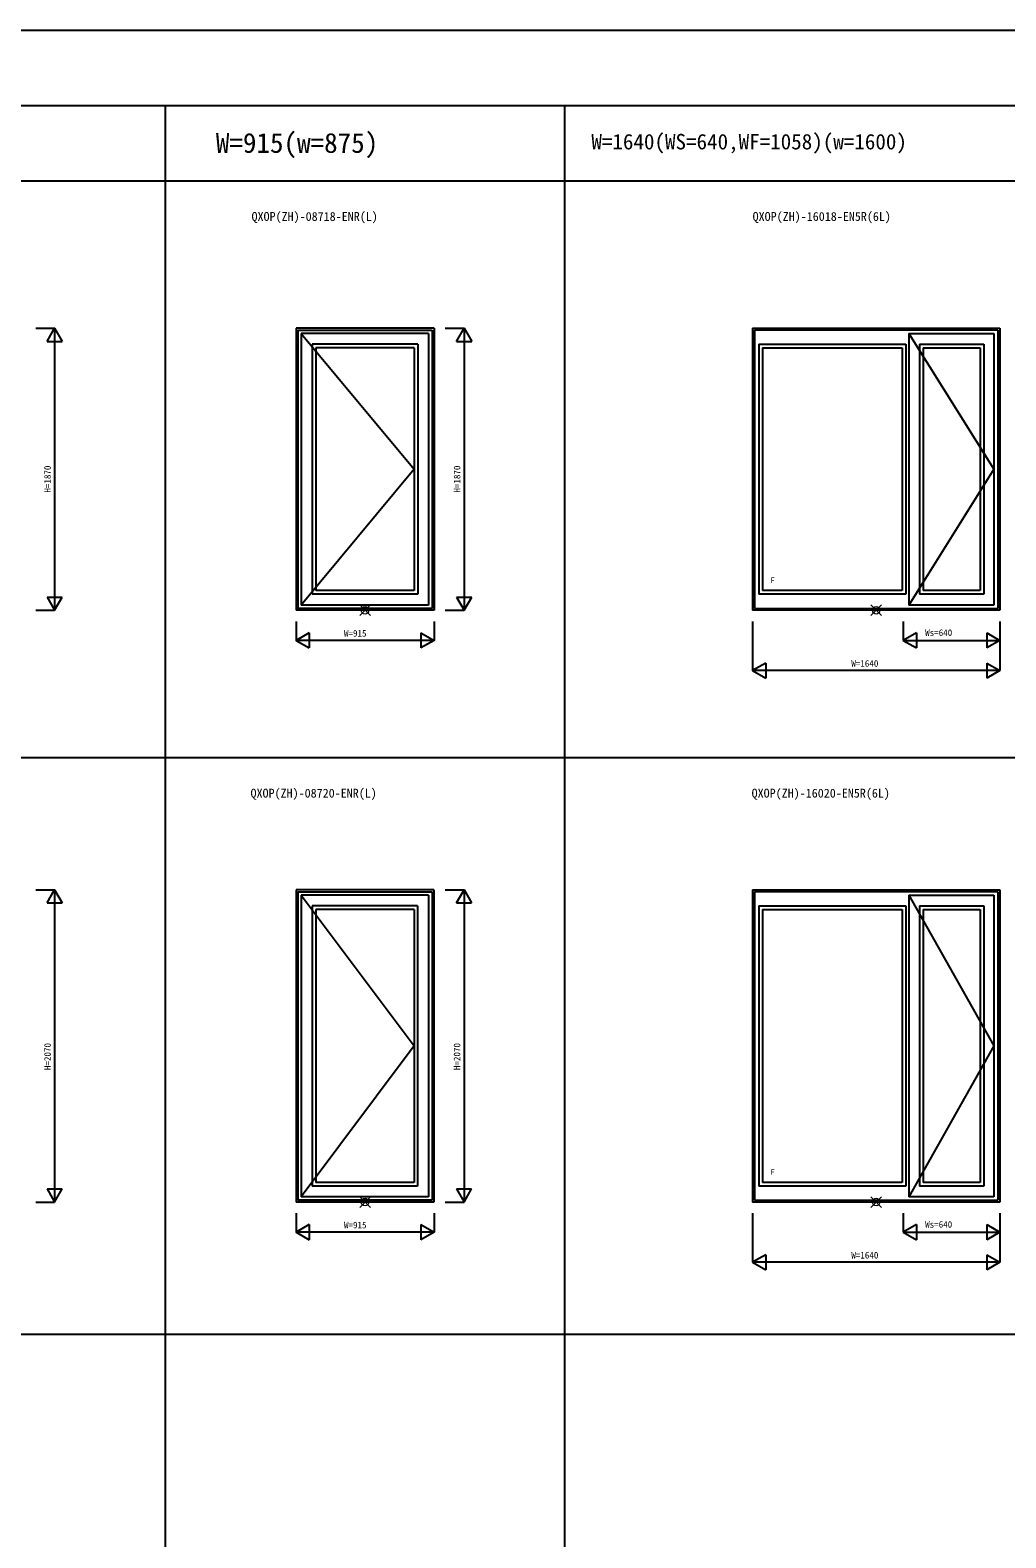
# Model space of a CAD drawing. Units: millimetres, scale not verified. Extents: x -13750 to 13750, y -10000 to 10000.
# Drawn here: x -6198 to 277, y 0 to 10000 of the extents above; entities that cross this region are included whole.
import ezdxf
from ezdxf.enums import TextEntityAlignment as Align

# ---------------------------------------------------------------- set-up
doc = ezdxf.new("R2010")
doc.units = ezdxf.units.MM
doc.header["$LTSCALE"] = 50
for name, color, linetype in [('0-0_0', 3, 'Continuous'), ('0-1_YKK_A1', 4, 'Continuous'), ('0-4_YKK_F1', 7, 'Continuous'), ('0-6_YKK_N1', 2, 'Continuous')]:
    doc.layers.add(name, color=color, linetype=linetype)
doc.layers.add('0-5_YKK_IN', color=1, linetype='Continuous', lineweight=18)
doc.styles.add('ＭＳ ゴシック', font='')
doc.styles.get('ＭＳ ゴシック').set_extended_font_data('MS Gothic')

msp = doc.modelspace()

# ---------------------------------------------------------------- linework, layer by layer
at = {"layer": '0-1_YKK_A1'}
for p, q in [((-3517.5, 8022.5), (-4432.5, 8022.5)), ((-4432.5, 8022.5), (-4432.5, 6152.5)), ((-4420.5, 8010.5), (-3529.5, 8010.5)), ((-4420.5, 8010.5), (-4420.5, 6164.5)), ((-3529.5, 8010.5), (-3529.5, 6164.5)), ((-3517.5, 8022.5), (-3517.5, 6152.5)), ((-1403.33, 8022.5), (236.67, 8022.5)), ((-1403.33, 8022.5), (-1403.33, 6152.5)), ((-1391.33, 8010.5), (-1391.33, 6164.5)), ((224.67, 8010.5), (-1391.33, 8010.5)), ((224.67, 8010.5), (224.67, 6164.5)), ((236.67, 8022.5), (236.67, 6152.5)), ((-3553.5, 7988.5), (-4398.5, 7988.5)), ((-4398.5, 7988.5), (-4398.5, 6186.5)), ((-3625.5, 7916.5), (-4326.5, 7916.5)), ((-4326.5, 7916.5), (-4326.5, 6258.5)), ((-3625.5, 7916.5), (-3625.5, 6258.5)), ((-3553.5, 7988.5), (-3553.5, 6186.5)), ((-1361.33, 7916.5), (-387.33, 7916.5)), ((-1361.33, 7916.5), (-1361.33, 6258.5)), ((-387.33, 7916.5), (-387.33, 6258.5)), ((-367.33, 7988.5), (196.67, 7988.5)), ((-367.33, 7988.5), (-367.33, 6186.5)), ((-295.33, 7916.5), (130.67, 7916.5)), ((-295.33, 7916.5), (-295.33, 6258.5)), ((130.67, 7916.5), (130.67, 6258.5)), ((196.67, 7988.5), (196.67, 6186.5)), ((-3649.5, 7892.5), (-4302.5, 7892.5)), ((-4302.5, 7892.5), (-4302.5, 6282.5)), ((-3649.5, 7892.5), (-3649.5, 6282.5)), ((-1337.33, 7892.5), (-411.33, 7892.5)), ((-1337.33, 7892.5), (-1337.33, 6282.5)), ((-411.33, 7892.5), (-411.33, 6282.5)), ((-271.33, 7892.5), (106.67, 7892.5)), ((-271.33, 7892.5), (-271.33, 6282.5)), ((106.67, 7892.5), (106.67, 6282.5)), ((-3625.5, 6258.5), (-4326.5, 6258.5)), ((-3649.5, 6282.5), (-4302.5, 6282.5)), ((-387.33, 6258.5), (-1361.33, 6258.5)), ((-411.33, 6282.5), (-1337.33, 6282.5)), ((130.67, 6258.5), (-295.33, 6258.5)), ((106.67, 6282.5), (-271.33, 6282.5)), ((-3517.5, 6152.5), (-4432.5, 6152.5)), ((-3529.5, 6164.5), (-4420.5, 6164.5)), ((-3553.5, 6186.5), (-4398.5, 6186.5)), ((236.67, 6152.5), (-1403.33, 6152.5)), ((-1391.33, 6164.5), (224.67, 6164.5)), ((196.67, 6186.5), (-367.33, 6186.5)), ((-3518, 4297.5), (-4432.5, 4297.5)), ((-4432.5, 4297.5), (-4432.5, 2227.5)), ((-4420.5, 4285.5), (-3530, 4285.5)), ((-4420.5, 4285.5), (-4420.5, 2239.5)), ((-3554, 4263.5), (-4398.5, 4263.5)), ((-4398.5, 4263.5), (-4398.5, 2261.5)), ((-3554, 4263.5), (-3554, 2261.5)), ((-3530, 4285.5), (-3530, 2239.5)), ((-3518, 4297.5), (-3518, 2227.5)), ((-1403.33, 4297.5), (236.67, 4297.5)), ((-1403.33, 4297.5), (-1403.33, 2227.5)), ((224.67, 4285.5), (-1391.33, 4285.5)), ((-1391.33, 4285.5), (-1391.33, 2239.5)), ((-367.33, 4263.5), (196.67, 4263.5)), ((-367.33, 4263.5), (-367.33, 2261.5)), ((196.67, 4263.5), (196.67, 2261.5)), ((224.67, 4285.5), (224.67, 2239.5)), ((236.67, 4297.5), (236.67, 2227.5)), ((-3626, 4191.5), (-4326.5, 4191.5)), ((-4326.5, 4191.5), (-4326.5, 2333.5)), ((-3650, 4167.5), (-4302.5, 4167.5)), ((-4302.5, 4167.5), (-4302.5, 2357.5)), ((-3650, 4167.5), (-3650, 2357.5)), ((-3626, 4191.5), (-3626, 2333.5)), ((-1361.33, 4191.5), (-387.33, 4191.5)), ((-1361.33, 4191.5), (-1361.33, 2333.5)), ((-1337.33, 4167.5), (-411.33, 4167.5)), ((-1337.33, 4167.5), (-1337.33, 2357.5)), ((-411.33, 4167.5), (-411.33, 2357.5)), ((-387.33, 4191.5), (-387.33, 2333.5)), ((-295.33, 4191.5), (130.67, 4191.5)), ((-295.33, 4191.5), (-295.33, 2333.5)), ((-271.33, 4167.5), (106.67, 4167.5)), ((-271.33, 4167.5), (-271.33, 2357.5)), ((106.67, 4167.5), (106.67, 2357.5)), ((130.67, 4191.5), (130.67, 2333.5)), ((-3626, 2333.5), (-4326.5, 2333.5)), ((-3650, 2357.5), (-4302.5, 2357.5)), ((-387.33, 2333.5), (-1361.33, 2333.5)), ((-411.33, 2357.5), (-1337.33, 2357.5)), ((130.67, 2333.5), (-295.33, 2333.5)), ((106.67, 2357.5), (-271.33, 2357.5)), ((-3518, 2227.5), (-4432.5, 2227.5)), ((-3530, 2239.5), (-4420.5, 2239.5)), ((-3554, 2261.5), (-4398.5, 2261.5)), ((236.67, 2227.5), (-1403.33, 2227.5)), ((-1391.33, 2239.5), (224.67, 2239.5)), ((196.67, 2261.5), (-367.33, 2261.5))]:
    msp.add_line(p, q, dxfattribs=at)
for points in [[(-4398.5, 7988.5), (-3649.5, 7087.5), (-4398.5, 6186.5)], [(-367.33, 7988.5), (196.67, 7087.5), (-367.33, 6186.5)], [(-4398.5, 4263.5), (-3650, 3262.5), (-4398.5, 2261.5)], [(-367.33, 4263.5), (196.67, 3262.5), (-367.33, 2261.5)]]:
    msp.add_lwpolyline(points, dxfattribs=at)
at = {"layer": '0-4_YKK_F1'}
for p, q in [((-13750, 10000), (13750, 10000)), ((-13750, 9500), (13250, 9500)), ((-5300, -10000), (-5300, 9500)), ((-2650, -10000), (-2650, 9500)), ((-13750, 9000), (13250, 9000)), ((-13750, 5175), (13250, 5175)), ((-13750, 1350), (13250, 1350))]:
    msp.add_line(p, q, dxfattribs=at)
at = {"layer": '0-5_YKK_IN'}
for p, q in [((-4010.36, 6117.14), (-3939.64, 6187.86)), ((-4010.36, 6187.86), (-3939.64, 6117.14)), ((-618.69, 6187.86), (-547.98, 6117.14)), ((-618.69, 6117.14), (-547.98, 6187.86)), ((-4010.36, 2192.14), (-3939.64, 2262.86)), ((-4010.36, 2262.86), (-3939.64, 2192.14)), ((-618.69, 2262.86), (-547.98, 2192.14)), ((-618.69, 2192.14), (-547.98, 2262.86))]:
    msp.add_line(p, q, dxfattribs=at)
for centre in [(-3975, 6152.5), (-583.33, 6152.5), (-3975, 2227.5), (-583.33, 2227.5)]:
    msp.add_circle(centre, 25, dxfattribs=at)
at = {"layer": '0-6_YKK_N1'}
for p, q in [((-6160, 8022.5), (-6035, 8022.5)), ((-6035, 8022.5), (-6035, 6152.5)), ((-3442.5, 8022.5), (-3317.5, 8022.5)), ((-3317.5, 8022.5), (-3317.5, 6152.5)), ((-6085, 7935.9), (-5985, 7935.9)), ((-3367.5, 7935.9), (-3267.5, 7935.9)), ((-6085, 6239.1), (-5985, 6239.1)), ((-6085, 6239.1), (-6035, 6152.5)), ((-6035, 6152.5), (-5985, 6239.1)), ((-3367.5, 6239.1), (-3267.5, 6239.1)), ((-3367.5, 6239.1), (-3317.5, 6152.5)), ((-3317.5, 6152.5), (-3267.5, 6239.1)), ((-6160, 6152.5), (-6035, 6152.5)), ((-3442.5, 6152.5), (-3317.5, 6152.5)), ((-4432.5, 6077.5), (-4432.5, 5952.5)), ((-4345.9, 6002.5), (-4345.9, 5902.5)), ((-3604.1, 6002.5), (-3517.5, 5952.5)), ((-3604.1, 6002.5), (-3604.1, 5902.5)), ((-403.33, 6077.5), (-403.33, 5952.5)), ((-316.73, 6002.5), (-403.33, 5952.5)), ((-316.73, 6002.5), (-316.73, 5902.5)), ((150.06, 6002.5), (150.06, 5902.5)), ((236.67, 6077.5), (236.67, 5752.5)), ((-3517.5, 5952.5), (-4432.5, 5952.5)), ((-403.33, 5952.5), (236.67, 5952.5)), ((-403.33, 5952.5), (-316.73, 5902.5)), ((-1316.73, 5802.5), (-1403.33, 5752.5)), ((-1316.73, 5802.5), (-1316.73, 5702.5)), ((150.06, 5802.5), (236.67, 5752.5)), ((150.06, 5802.5), (150.06, 5702.5)), ((236.67, 5752.5), (-1403.33, 5752.5)), ((236.67, 5752.5), (150.06, 5702.5)), ((-6160, 4297.5), (-6035, 4297.5)), ((-6085, 4210.9), (-5985, 4210.9)), ((-6035, 4297.5), (-6035, 2227.5)), ((-3443, 4297.5), (-3318, 4297.5)), ((-3368, 4210.9), (-3268, 4210.9)), ((-3318, 4297.5), (-3318, 2227.5)), ((-6085, 2314.1), (-5985, 2314.1)), ((-6085, 2314.1), (-6035, 2227.5)), ((-6035, 2227.5), (-5985, 2314.1)), ((-3368, 2314.1), (-3268, 2314.1)), ((-3368, 2314.1), (-3318, 2227.5)), ((-3318, 2227.5), (-3268, 2314.1)), ((-6160, 2227.5), (-6035, 2227.5)), ((-3443, 2227.5), (-3318, 2227.5)), ((-4432.5, 2152.5), (-4432.5, 2027.5)), ((-1403.33, 2152.5), (-1403.33, 1827.5)), ((-403.33, 2152.5), (-403.33, 2027.5)), ((236.67, 2152.5), (236.67, 1827.5)), ((-3517.5, 2027.5), (-4432.5, 2027.5)), ((-4345.9, 2077.5), (-4345.9, 1977.5)), ((-3604.1, 2077.5), (-3517.5, 2027.5)), ((-3604.1, 2077.5), (-3604.1, 1977.5)), ((-316.73, 2077.5), (-403.33, 2027.5)), ((-403.33, 2027.5), (236.67, 2027.5)), ((-403.33, 2027.5), (-316.73, 1977.5)), ((-316.73, 2077.5), (-316.73, 1977.5)), ((150.06, 2077.5), (150.06, 1977.5)), ((-1316.73, 1877.5), (-1403.33, 1827.5)), ((236.67, 1827.5), (-1403.33, 1827.5)), ((-1403.33, 1827.5), (-1316.73, 1777.5)), ((-1316.73, 1877.5), (-1316.73, 1777.5)), ((150.06, 1877.5), (236.67, 1827.5)), ((150.06, 1877.5), (150.06, 1777.5)), ((236.67, 1827.5), (150.06, 1777.5))]:
    msp.add_line(p, q, dxfattribs=at)
for points in [[(-6085, 7935.9), (-6035, 8022.5), (-5985, 7935.9)], [(-3367.5, 7935.9), (-3317.5, 8022.5), (-3267.5, 7935.9)], [(-4345.9, 6002.5), (-4432.5, 5952.5), (-4345.9, 5902.5)], [(-3517.5, 6077.5), (-3517.5, 5952.5), (-3604.1, 5902.5)], [(-1403.33, 6077.5), (-1403.33, 5752.5), (-1316.73, 5702.5)], [(150.06, 6002.5), (236.67, 5952.5), (150.06, 5902.5)], [(-6085, 4210.9), (-6035, 4297.5), (-5985, 4210.9)], [(-3368, 4210.9), (-3318, 4297.5), (-3268, 4210.9)], [(-3517.5, 2152.5), (-3517.5, 2027.5), (-3604.1, 1977.5)], [(-4345.9, 2077.5), (-4432.5, 2027.5), (-4345.9, 1977.5)], [(150.06, 2077.5), (236.67, 2027.5), (150.06, 1977.5)]]:
    msp.add_lwpolyline(points, dxfattribs=at)

# ---------------------------------------------------------------- texts
at = {"layer": '0-0_0', "style": 'ＭＳ ゴシック'}
for s, height, p in [('W=915(w=875)', 132, (-4965, 9146.63)), ('W=1640(WS=640,WF=1058)(w=1600)', 102.6, (-2473.33, 9178.3))]:
    msp.add_text(s, height=height, dxfattribs=at).set_placement(p, align=Align.BOTTOM_LEFT)
at = {"layer": '0-0_0', "color": 7, "style": 'ＭＳ ゴシック'}
for s, p in [('QXOP(ZH)-08718-ENR(L)', (-4728.33, 8717.41)), ('QXOP(ZH)-16018-EN5R(6L)', (-1403.33, 8717.41)), ('QXOP(ZH)-08720-ENR(L)', (-4735, 4892.41)), ('QXOP(ZH)-16020-EN5R(6L)', (-1410, 4892.41))]:
    msp.add_text(s, height=58.65, dxfattribs=at).set_placement(p, align=Align.BOTTOM_LEFT)
at = {"layer": '0-1_YKK_A1', "style": 'ＭＳ ゴシック'}
for p in [(-1284.62, 6322.16), (-1284.62, 2397.16)]:
    msp.add_text('F', height=36.66, dxfattribs=at).set_placement(p, align=Align.BOTTOM_LEFT)
at = {"layer": '0-6_YKK_N1', "style": 'ＭＳ ゴシック'}
for s, p in [('H=1870', (-6047, 6932.5)), ('H=1870', (-3329.5, 6932.5)), ('H=2070', (-6047, 3102.5)), ('H=2070', (-3330, 3102.5))]:
    msp.add_text(s, height=43.99, rotation=90, dxfattribs=at).set_placement(p, align=Align.BOTTOM_LEFT)
for s, p in [('W=915', (-4115, 5964.5)), ('Ws=640', (-258.33, 5968.64)), ('W=1640', (-748.33, 5764.5)), ('Ws=640', (-258.33, 2043.64)), ('W=915', (-4115, 2039.5)), ('W=1640', (-748.33, 1839.5))]:
    msp.add_text(s, height=43.99, dxfattribs=at).set_placement(p, align=Align.BOTTOM_LEFT)

doc.saveas('drawing.dxf')
